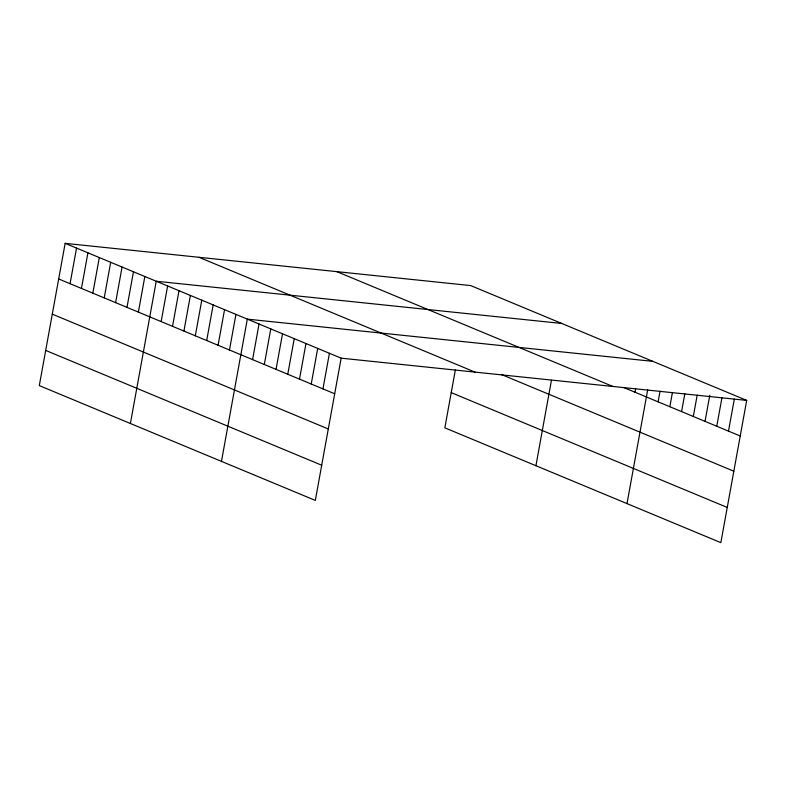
<?xml version="1.0" encoding="UTF-8"?>
<svg xmlns="http://www.w3.org/2000/svg" width="786" height="786" viewBox="0 0 786 786"><rect width="100%" height="100%" fill="white"/><g stroke="black" fill="none" stroke-linecap="round" stroke-linejoin="round"><path stroke-width="1.18" d="M65.15 243.355L39.3 385.602L315.314 500.417L341.163 358.17L65.15 243.355L470.686 285.583L746.7 400.398L720.85 542.645L444.837 427.83L455.349 369.98M70.062 283.697L76.537 248.091M81.449 288.433L87.924 252.827M92.836 293.168L99.311 257.562M104.224 297.904L110.688 262.298M115.611 302.639L122.076 267.034M126.988 307.375L133.463 271.769M138.375 312.121L144.85 276.505M130.388 423.497L156.237 281.241L561.774 323.468M161.15 321.592L167.624 285.976M172.537 326.328L179.002 290.712M183.924 331.063L190.389 295.448M195.301 335.799L201.776 300.183M206.689 340.535L213.163 304.929M218.076 345.27L224.55 309.664M229.463 350.006L235.938 314.4M221.465 461.382L247.315 319.136L652.852 361.354M252.581 359.624L259.046 324.009M264.312 364.498L270.777 328.892M276.043 369.381L282.508 333.775M287.764 374.254L294.239 338.648M299.495 379.137L305.97 343.531M311.227 384.02L317.701 348.414M322.958 388.893L329.432 353.287M535.924 465.725L551.467 380.188M635 392.234L635.648 388.667M627.002 503.61L647.684 389.846M658.118 401.843L660.053 391.163M669.849 406.726L672.433 392.479M681.58 411.609L684.812 393.796M693.311 416.482L697.192 395.122M705.042 421.365L709.787 395.25M716.763 426.238L721.941 397.755M728.494 431.121L734.321 399.072M341.163 358.17L746.7 400.398M623.612 387.488L740.225 436.004M336.86 271.642L612.874 386.457M501.291 374.46L733.829 471.197M198.976 257.287L474.99 372.102M451.233 392.636L727.247 507.451M58.685 278.961L334.689 393.776M52.289 314.154L328.293 428.969M45.696 350.418L321.71 465.224"/></g></svg>
